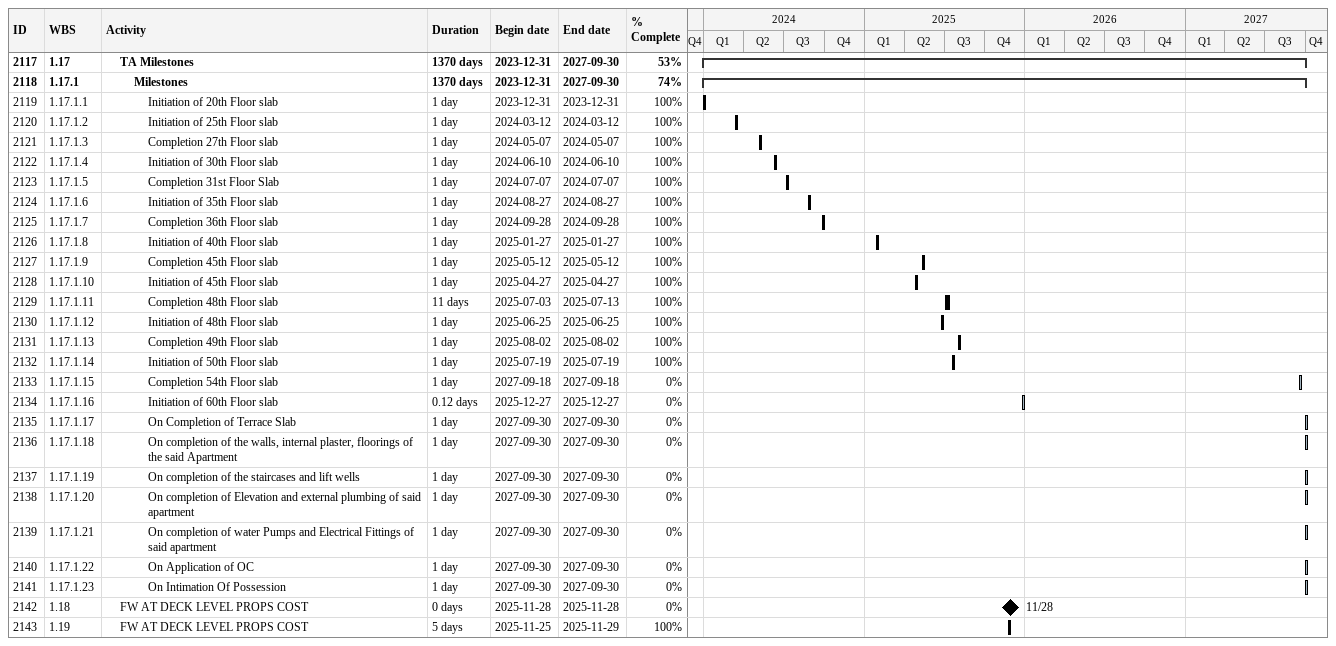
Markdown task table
| ID | WBS | Task | Duration | Start | Finish | % complete |
|---|---|---|---|---|---|---|
| 2117 | 1.17 | **TA Milestones** | 1370d | 2023-12-31 | 2027-09-30 | 53 |
| 2118 | 1.17.1 | **Milestones** | 1370d | 2023-12-31 | 2027-09-30 | 74 |
| 2119 | 1.17.1.1 | Initiation of 20th Floor slab | 1d | 2023-12-31 | 2023-12-31 | 100 |
| 2120 | 1.17.1.2 | Initiation of 25th Floor slab | 1d | 2024-03-12 | 2024-03-12 | 100 |
| 2121 | 1.17.1.3 | Completion 27th Floor slab | 1d | 2024-05-07 | 2024-05-07 | 100 |
| 2122 | 1.17.1.4 | Initiation of 30th Floor slab | 1d | 2024-06-10 | 2024-06-10 | 100 |
| 2123 | 1.17.1.5 | Completion 31st Floor Slab | 1d | 2024-07-07 | 2024-07-07 | 100 |
| 2124 | 1.17.1.6 | Initiation of 35th Floor slab | 1d | 2024-08-27 | 2024-08-27 | 100 |
| 2125 | 1.17.1.7 | Completion 36th Floor slab | 1d | 2024-09-28 | 2024-09-28 | 100 |
| 2126 | 1.17.1.8 | Initiation of 40th Floor slab | 1d | 2025-01-27 | 2025-01-27 | 100 |
| 2127 | 1.17.1.9 | Completion 45th Floor slab | 1d | 2025-05-12 | 2025-05-12 | 100 |
| 2128 | 1.17.1.10 | Initiation of 45th Floor slab | 1d | 2025-04-27 | 2025-04-27 | 100 |
| 2129 | 1.17.1.11 | Completion 48th Floor slab | 11d | 2025-07-03 | 2025-07-13 | 100 |
| 2130 | 1.17.1.12 | Initiation of 48th Floor slab | 1d | 2025-06-25 | 2025-06-25 | 100 |
| 2131 | 1.17.1.13 | Completion 49th Floor slab | 1d | 2025-08-02 | 2025-08-02 | 100 |
| 2132 | 1.17.1.14 | Initiation of 50th Floor slab | 1d | 2025-07-19 | 2025-07-19 | 100 |
| 2133 | 1.17.1.15 | Completion 54th Floor slab | 1d | 2027-09-18 | 2027-09-18 | 0 |
| 2134 | 1.17.1.16 | Initiation of 60th Floor slab | 0.12d | 2025-12-27 | 2025-12-27 | 0 |
| 2135 | 1.17.1.17 | On Completion of Terrace Slab | 1d | 2027-09-30 | 2027-09-30 | 0 |
| 2136 | 1.17.1.18 | On completion of the walls, internal plaster, floorings of the said Apartment | 1d | 2027-09-30 | 2027-09-30 | 0 |
| 2137 | 1.17.1.19 | On completion of the staircases and lift wells | 1d | 2027-09-30 | 2027-09-30 | 0 |
| 2138 | 1.17.1.20 | On completion of Elevation and external plumbing of said apartment | 1d | 2027-09-30 | 2027-09-30 | 0 |
| 2139 | 1.17.1.21 | On completion of water Pumps and Electrical Fittings of said apartment | 1d | 2027-09-30 | 2027-09-30 | 0 |
| 2140 | 1.17.1.22 | On Application of OC | 1d | 2027-09-30 | 2027-09-30 | 0 |
| 2141 | 1.17.1.23 | On Intimation Of Possession | 1d | 2027-09-30 | 2027-09-30 | 0 |
| 2142 | 1.18 | FW AT DECK LEVEL PROPS COST | 0d | 2025-11-28 | 2025-11-28 | 0 |
| 2143 | 1.19 | FW AT DECK LEVEL PROPS COST | 5d | 2025-11-25 | 2025-11-29 | 100 |
